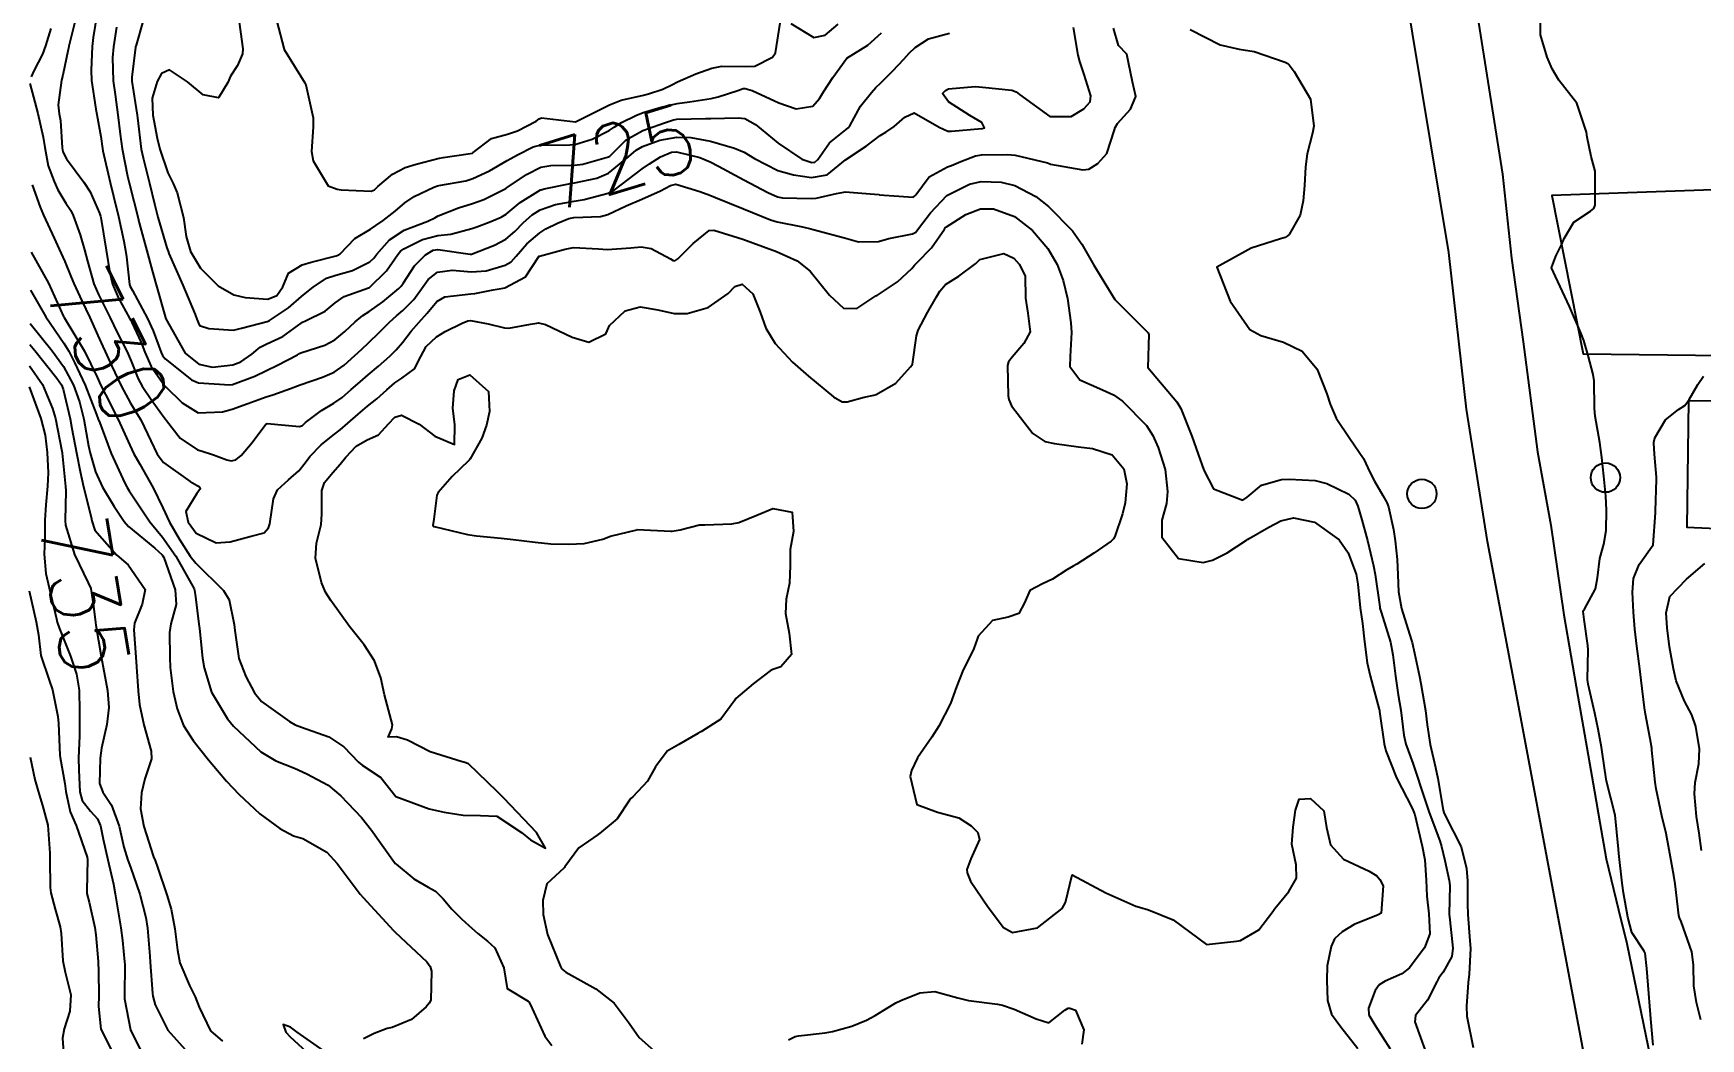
# Model space of a CAD drawing. Header units: metres. Extents: x 286371 to 293043, y 7462578 to 7466404.
# Drawn here: x 291645.5 to 291744, y 7463118.8 to 7463178.2 of the extents above; entities that cross this region are included whole.
import ezdxf
from ezdxf.enums import TextEntityAlignment as Align

# ---------------------------------------------------------------- set-up
doc = ezdxf.new("R2010")
doc.units = ezdxf.units.M
doc.header["$MEASUREMENT"] = 0
for name, color, linetype in [('Cotas', 45, 'Continuous'), ('Curvas de Nivel 1m', 11, 'Continuous'), ('Curvas de Nivel 5m', 15, 'Continuous'), ('Edificações', 30, 'Continuous'), ('Linha Férrea', 20, 'Continuous'), ('Postes', 20, 'Continuous')]:
    doc.layers.add(name, color=color, linetype=linetype)
doc.styles.add('Style-STANDARD', font='STANDARD.shx')

msp = doc.modelspace()

# ---------------------------------------------------------------- linework, layer by layer
at = {"layer": 'Curvas de Nivel 1m', "flags": 128}
for points, elevation in [([(291649.296, 7463179.369), (291649.063, 7463177.912), (291649.004, 7463177.373), (291648.952, 7463175.995), (291648.978, 7463175.373), (291649.231, 7463173.677), (291649.286, 7463173.368), (291649.515, 7463172.064), (291649.612, 7463171.363), (291649.635, 7463171.229), (291650.07, 7463169.356), (291650.273, 7463168.541), (291650.568, 7463167.348), (291650.882, 7463165.883), (291650.978, 7463165.341), (291651.03, 7463164.964), (291651.207, 7463163.338), (291651.251, 7463163.206), (291651.379, 7463162.973), (291652.281, 7463161.321), (291652.613, 7463160.589), (291653.075, 7463159.309), (291653.15, 7463159.136), (291653.317, 7463158.939), (291654.876, 7463157.697), (291655.288, 7463157.522), (291657.128, 7463157.406), (291657.287, 7463157.432), (291658.602, 7463157.917), (291659.3, 7463158.248), (291659.945, 7463158.564), (291661.121, 7463159.187), (291661.244, 7463159.256), (291661.316, 7463159.291), (291662.735, 7463159.751), (291663.328, 7463160.062), (291663.924, 7463160.557), (291664.53, 7463161.137), (291664.976, 7463161.504), (291665.353, 7463161.741), (291666.165, 7463162.309), (291667.114, 7463163.098), (291667.242, 7463163.231), (291667.379, 7463163.439), (291668.039, 7463164.44), (291668.679, 7463165.075), (291669.13, 7463165.349), (291669.409, 7463165.398), (291671.321, 7463165.12), (291671.405, 7463165.122), (291672.766, 7463165.662), (291673.419, 7463166.01), (291673.957, 7463166.466), (291674.468, 7463166.989), (291674.974, 7463167.448), (291675.445, 7463167.732), (291676.361, 7463168.05), (291677.454, 7463168.255), (291678.05, 7463168.341), (291679.461, 7463168.721), (291679.818, 7463168.907), (291681.483, 7463170.165), (291681.897, 7463170.459), (291682.55, 7463170.859), (291683.209, 7463171.138), (291683.499, 7463171.166), (291684.869, 7463170.824), (291685.49, 7463170.573), (291685.971, 7463170.323), (291687.475, 7463169.513), (291688.884, 7463168.763), (291689.46, 7463168.505), (291689.765, 7463168.444), (291691.459, 7463168.418), (291691.742, 7463168.438), (291692.955, 7463168.702), (291693.37, 7463168.792), (291693.466, 7463168.802), (291695.186, 7463168.669), (291695.464, 7463168.638), (291695.493, 7463168.635), (291697.462, 7463168.478), (291697.559, 7463168.537), (291697.623, 7463168.632), (291698.416, 7463169.685), (291699.489, 7463170.278), (291699.726, 7463170.365), (291700.286, 7463170.593), (291701.145, 7463170.934), (291701.5, 7463170.991), (291703.051, 7463171.001), (291703.5, 7463170.963), (291705.401, 7463170.516), (291705.494, 7463170.478), (291705.573, 7463170.433), (291707.488, 7463170.106), (291707.836, 7463170.132), (291708.37, 7463170.471), (291708.901, 7463171.065), (291709.346, 7463172.457), (291709.389, 7463172.594), (291709.53, 7463172.835), (291710.296, 7463173.69), (291710.621, 7463174.438), (291710.426, 7463175.296), (291710.182, 7463176.442), (291710.083, 7463176.937), (291709.599, 7463177.443), (291709.3, 7463178.459)], 727), ([(291657.624, 7463179.244), (291657.904, 7463177.24), (291657.89, 7463176.94), (291657.579, 7463176.258), (291657.181, 7463175.639), (291657.01, 7463175.253), (291656.459, 7463174.352), (291655.553, 7463174.531), (291654.643, 7463175.288), (291653.575, 7463176.012), (291653.092, 7463175.791), (291652.837, 7463175.315), (291652.542, 7463174.327), (291652.583, 7463173.319), (291652.848, 7463171.98), (291653.003, 7463171.312), (291653.483, 7463169.923), (291653.785, 7463169.3), (291654.018, 7463168.744), (291654.398, 7463167.29), (291654.548, 7463166.167), (291654.809, 7463165.284), (291655.399, 7463164.292), (291656.439, 7463163.259), (291657.376, 7463162.718), (291658.041, 7463162.564), (291659.369, 7463162.47), (291659.907, 7463162.673), (291660.265, 7463163.201), (291660.602, 7463163.991), (291661.404, 7463164.491), (291661.927, 7463164.654), (291663.412, 7463165.027), (291663.508, 7463165.057), (291663.641, 7463165.151), (291664.52, 7463166.046), (291665.436, 7463166.601), (291665.753, 7463166.805), (291666.178, 7463167.113), (291666.892, 7463167.664), (291667.46, 7463168.157), (291668.02, 7463168.529), (291669.176, 7463169.069), (291669.39, 7463169.151), (291669.476, 7463169.175), (291671.06, 7463169.461), (291671.482, 7463169.585), (291672.459, 7463170.046), (291673.497, 7463170.648), (291673.721, 7463170.78), (291674.121, 7463170.995), (291675.041, 7463171.452), (291675.513, 7463171.579), (291676.903, 7463171.557), (291677.507, 7463171.597), (291678.532, 7463171.911), (291679.525, 7463172.431), (291679.813, 7463172.616), (291680.255, 7463172.894), (291681.095, 7463173.318), (291681.536, 7463173.483), (291682.593, 7463173.808), (291683.542, 7463174.018), (291684.259, 7463174.118), (291685.547, 7463174.315), (291685.953, 7463174.404), (291687.118, 7463174.791), (291687.438, 7463174.904), (291687.556, 7463174.907), (291687.968, 7463174.778), (291689.544, 7463174.061), (291690.574, 7463173.703), (291691.541, 7463173.86), (291691.944, 7463174.322), (291692.182, 7463174.715), (291692.724, 7463175.55), (291693.56, 7463176.695), (291694.801, 7463177.471), (291695.607, 7463178.187)], 724), ([(291741.158, 7463118.422), (291741.01, 7463119.969), (291740.997, 7463120.238), (291740.853, 7463121.963), (291740.769, 7463122.946), (291740.677, 7463123.861), (291740.616, 7463123.968), (291739.899, 7463125.081), (291739.658, 7463125.982), (291739.41, 7463127.411), (291739.319, 7463127.987), (291739.125, 7463129.736), (291739.101, 7463129.991), (291738.904, 7463131.994), (291738.396, 7463134.003), (291738.292, 7463134.656), (291738.103, 7463136.007), (291737.903, 7463137.087), (291737.713, 7463138.014), (291737.309, 7463139.739), (291737.275, 7463140.021), (291737.314, 7463141.767), (291737.3, 7463142.021), (291737.087, 7463143.56), (291737.022, 7463144.026), (291737.035, 7463144.085), (291737.096, 7463144.164), (291737.757, 7463145.372), (291737.865, 7463146.013), (291737.996, 7463147.157), (291738.234, 7463148.008), (291738.373, 7463148.799), (291738.399, 7463150.006), (291738.364, 7463150.84), (291738.243, 7463152.009), (291738.128, 7463153.113), (291738.007, 7463154.013), (291737.728, 7463155.557), (291737.687, 7463156.018), (291737.674, 7463157.643), (291737.613, 7463158.02), (291737.321, 7463159.138), (291737.055, 7463160.029), (291736.887, 7463160.485), (291736.211, 7463162.042), (291735.39, 7463163.811), (291735.26, 7463164.056), (291735.146, 7463164.31), (291735.408, 7463165.004), (291735.753, 7463165.715), (291735.9, 7463166.047), (291736.474, 7463167.003), (291737.449, 7463167.668), (291737.657, 7463167.815), (291737.734, 7463168.02), (291737.721, 7463169.78), (291737.722, 7463170.021), (291737.502, 7463170.898), (291737.266, 7463172.028), (291737.224, 7463172.334), (291736.645, 7463174.038), (291735.574, 7463175.402), (291735.183, 7463176.06), (291734.902, 7463176.758), (291734.509, 7463178.071), (291734.509, 7463179.193)], 727), ([(291646.569, 7463178.451), (291646.248, 7463177.415), (291646.07, 7463176.934), (291645.572, 7463175.938), (291645.403, 7463175.591)], 729), ([(291648.026, 7463178.981), (291647.626, 7463177.394), (291647.621, 7463177.367), (291647.591, 7463177.201), (291647.277, 7463175.69), (291647.207, 7463175.4), (291647.007, 7463173.938), (291647.069, 7463173.401), (291647.13, 7463173.005), (291647.229, 7463171.4), (291647.273, 7463171.172), (291647.494, 7463170.75), (291648.509, 7463169.379), (291648.883, 7463168.793), (291649.447, 7463167.551), (291649.506, 7463167.364), (291649.521, 7463167.285), (291649.83, 7463165.358), (291650.053, 7463164.02), (291650.206, 7463163.358), (291650.555, 7463162.534), (291651.22, 7463161.337), (291651.269, 7463161.252), (291651.35, 7463161.088), (291651.903, 7463159.904), (291652.119, 7463159.329), (291652.484, 7463158.493), (291653.285, 7463157.362), (291653.343, 7463157.304), (291654.324, 7463156.347), (291655.261, 7463155.758), (291656.695, 7463155.82), (291657.265, 7463155.98), (291658.193, 7463156.307), (291659.276, 7463156.703), (291659.67, 7463156.817), (291660.708, 7463157.193), (291661.12, 7463157.354), (291661.287, 7463157.41), (291662.6, 7463157.86), (291663.299, 7463158.164), (291663.877, 7463158.575), (291664.516, 7463159.136), (291664.934, 7463159.516), (291665.325, 7463159.883), (291665.954, 7463160.496), (291666.561, 7463161.106), (291666.977, 7463161.473), (291667.354, 7463161.79), (291668.001, 7463162.448), (291668.455, 7463163.078), (291668.838, 7463163.617), (291669.389, 7463164.059), (291670.257, 7463164.186), (291671.39, 7463164.081), (291672.264, 7463164.148), (291673.396, 7463164.466), (291673.738, 7463164.66), (291674.032, 7463164.995), (291674.672, 7463165.729), (291675.425, 7463166.387), (291675.785, 7463166.612), (291676.469, 7463166.959), (291677.151, 7463167.236), (291677.439, 7463167.286), (291679.006, 7463167.355), (291679.442, 7463167.47), (291680.535, 7463167.977), (291681.456, 7463168.364), (291682.553, 7463168.858), (291683.145, 7463169.173), (291683.47, 7463169.25), (291684.873, 7463168.823), (291685.461, 7463168.598), (291685.804, 7463168.464), (291687.449, 7463167.789), (291689.052, 7463167.148), (291689.438, 7463167.034), (291690.933, 7463166.732), (291691.433, 7463166.622), (291691.573, 7463166.582), (291693.425, 7463166.081), (291694.245, 7463165.859), (291695.422, 7463165.865), (291696.031, 7463166.05), (291697.429, 7463166.315), (291697.634, 7463166.429), (291697.785, 7463166.629), (291698.502, 7463167.565), (291699.464, 7463168.585), (291699.493, 7463168.604), (291700.798, 7463169.261), (291701.477, 7463169.42), (291702.658, 7463169.375), (291703.474, 7463169.178), (291704.702, 7463168.526), (291705.455, 7463167.933), (291706.867, 7463166.493), (291707.423, 7463165.716), (291708.141, 7463164.473), (291709.374, 7463162.454), (291711.345, 7463160.472), (291711.369, 7463160.424), (291711.375, 7463160.393), (291711.314, 7463158.424), (291713.028, 7463156.398), (291713.268, 7463156.016), (291713.915, 7463154.384), (291714.296, 7463153.31), (291714.619, 7463152.373), (291715.198, 7463151.267), (291716.932, 7463150.594), (291717.191, 7463150.774), (291718.031, 7463151.493), (291719.207, 7463151.815), (291719.668, 7463151.837), (291721.206, 7463151.767), (291721.883, 7463151.585), (291723.195, 7463150.951), (291723.553, 7463150.601), (291723.726, 7463150.236), (291723.959, 7463149.446), (291724.29, 7463148.227), (291724.64, 7463146.713), (291724.733, 7463146.22), (291725.011, 7463144.3), (291725.027, 7463144.215), (291725.091, 7463143.994), (291725.642, 7463142.206), (291725.784, 7463141.472), (291725.933, 7463140.201), (291726.102, 7463139.114), (291726.254, 7463138.196), (291726.442, 7463136.733), (291726.554, 7463136.191), (291726.957, 7463135.065), (291727.267, 7463134.18), (291727.412, 7463133.7), (291727.929, 7463132.169), (291728.555, 7463130.485), (291728.661, 7463130.158), (291728.862, 7463129.335), (291729.117, 7463128.15), (291729.143, 7463127.847), (291729.119, 7463126.15), (291729.143, 7463125.816), (291729.329, 7463124.146), (291729.274, 7463123.649), (291728.763, 7463122.741), (291728.508, 7463122.408), (291728.375, 7463122.16), (291727.828, 7463121.078), (291727.126, 7463120.178), (291727.092, 7463119.806), (291727.68, 7463118.17)], 728), ([(291650.442, 7463178.522), (291650.263, 7463177.354), (291650.214, 7463176.725), (291650.257, 7463175.354), (291650.361, 7463174.543), (291650.532, 7463173.349), (291650.654, 7463172.211), (291650.772, 7463171.345), (291651.096, 7463169.724), (291651.185, 7463169.339), (291651.458, 7463168.244), (291651.697, 7463167.331), (291651.792, 7463166.976), (291652.238, 7463165.322), (291652.559, 7463164.154), (291652.78, 7463163.313), (291653.354, 7463161.304), (291654.501, 7463159.287), (291655.304, 7463158.623), (291656.106, 7463158.459), (291657.304, 7463158.592), (291657.786, 7463158.758), (291658.432, 7463159.228), (291658.918, 7463159.625), (291659.323, 7463159.819), (291660.26, 7463160.27), (291661.342, 7463161.058), (291661.421, 7463161.105), (291661.603, 7463161.181), (291662.769, 7463161.75), (291663.36, 7463162.245), (291663.885, 7463162.628), (291665.324, 7463163.125), (291665.362, 7463163.136), (291666.373, 7463164.131), (291667.052, 7463165.1), (291667.213, 7463165.292), (291667.411, 7463165.428), (291668.507, 7463165.994), (291669.421, 7463166.224), (291670.177, 7463166.299), (291671.428, 7463166.629), (291671.718, 7463166.742), (291672.443, 7463167.019), (291673.151, 7463167.298), (291673.441, 7463167.488), (291674.272, 7463168.172), (291675.463, 7463168.915), (291675.508, 7463168.929), (291675.694, 7463168.971), (291677.147, 7463169.273), (291677.47, 7463169.331), (291678.797, 7463169.602), (291679.479, 7463169.913), (291680.687, 7463170.891), (291681.114, 7463171.268), (291681.503, 7463171.481), (291682.525, 7463171.843), (291683.512, 7463172.035), (291684.337, 7463172.006), (291685.509, 7463171.79), (291686.922, 7463171.374), (291687.499, 7463171.143), (291688.109, 7463170.775), (291689.484, 7463170.058), (291690.416, 7463169.805), (291691.478, 7463169.651), (291692.386, 7463169.805), (291693.477, 7463170.695), (291694.689, 7463171.494), (291695.516, 7463172.12), (291695.85, 7463172.328), (291696.352, 7463172.652), (291696.974, 7463173.202), (291697.537, 7463173.469), (291699.001, 7463172.612), (291699.521, 7463172.389), (291699.738, 7463172.384), (291701.524, 7463172.543), (291701.552, 7463172.545), (291701.681, 7463172.572), (291701.529, 7463172.895), (291700.809, 7463173.312), (291699.547, 7463174.119), (291699.21, 7463174.61), (291699.376, 7463174.788), (291699.558, 7463174.884), (291701.126, 7463175.016), (291701.56, 7463174.976), (291703.303, 7463174.803), (291703.557, 7463174.71), (291703.74, 7463174.542), (291705.535, 7463173.259), (291706.788, 7463173.243), (291707.542, 7463173.699), (291707.91, 7463174.118), (291707.966, 7463174.478), (291707.573, 7463175.73), (291707.303, 7463176.489), (291707.209, 7463176.871), (291706.933, 7463178.495)], 726), ([(291659.894, 7463178.936), (291660.337, 7463177.203), (291661.565, 7463175.231), (291661.598, 7463175.184), (291661.625, 7463175.122), (291662.047, 7463173.177), (291662.06, 7463172.643), (291661.947, 7463171.178), (291662.045, 7463170.627), (291662.937, 7463169.162), (291663.471, 7463168.95), (291663.697, 7463168.924), (291665.47, 7463168.832), (291665.671, 7463168.922), (291665.873, 7463169.118), (291666.739, 7463169.852), (291667.491, 7463170.234), (291668.137, 7463170.442), (291669.5, 7463170.787), (291669.732, 7463170.829), (291671.195, 7463171.039), (291671.451, 7463171.089), (291671.505, 7463171.127), (291672.589, 7463171.947), (291673.522, 7463172.212), (291674.122, 7463172.399), (291675.208, 7463172.979), (291675.395, 7463173.118), (291675.537, 7463173.173), (291677.534, 7463172.944), (291679.549, 7463173.929), (291680.24, 7463174.205), (291681.557, 7463174.519), (291681.841, 7463174.587), (291682.687, 7463174.858), (291683.271, 7463175.138), (291683.563, 7463175.296), (291684.642, 7463175.759), (291685.58, 7463176.099), (291686.17, 7463176.218), (291687.575, 7463176.204), (291688.128, 7463176.224), (291689.174, 7463176.761), (291689.339, 7463177.008), (291689.624, 7463178.754)], 723), ([(291690.259, 7463178.745), (291691.602, 7463177.917), (291692.27, 7463178.049), (291693.048, 7463178.703)], 723), ([(291713.829, 7463178.381), (291715.601, 7463177.478), (291716.705, 7463177.231), (291717.596, 7463177.092), (291719.421, 7463176.463), (291719.585, 7463176.386), (291719.661, 7463176.293), (291719.961, 7463175.906), (291720.929, 7463174.274), (291721.116, 7463172.685), (291721.047, 7463172.272), (291720.735, 7463171.046), (291720.62, 7463170.278), (291720.574, 7463169.182), (291720.491, 7463168.279), (291720.311, 7463167.422), (291719.661, 7463166.291), (291719.544, 7463166.181), (291719.431, 7463166.116), (291719.156, 7463166.026), (291717.421, 7463165.469), (291715.404, 7463164.364), (291716.181, 7463162.352), (291717.341, 7463160.683), (291717.986, 7463160.325), (291719.329, 7463159.935), (291720.44, 7463159.401), (291721.305, 7463158.353), (291721.347, 7463158.264), (291721.891, 7463156.87), (291722.09, 7463156.258), (291722.448, 7463155.437), (291723.244, 7463154.234), (291724.057, 7463153.058), (291724.452, 7463152.22), (291724.707, 7463151.715), (291725.194, 7463150.879), (291725.436, 7463150.458), (291725.535, 7463150.207), (291725.824, 7463148.862), (291725.916, 7463148.199), (291726.031, 7463147.09), (291726.08, 7463146.2), (291726.127, 7463145.181), (291726.304, 7463144.196), (291726.875, 7463142.379), (291726.925, 7463142.187), (291727.055, 7463141.559), (291727.36, 7463140.18), (291727.44, 7463139.766), (291727.711, 7463138.174), (291727.819, 7463137.344), (291727.987, 7463136.169), (291728.298, 7463134.821), (291728.451, 7463134.162), (291728.757, 7463132.306), (291728.799, 7463132.156), (291728.901, 7463131.94), (291729.827, 7463130.14), (291730.128, 7463128.862), (291730.185, 7463128.134), (291730.199, 7463126.758), (291730.207, 7463126.134), (291730.339, 7463124.583), (291730.368, 7463124.131), (291730.285, 7463122.608), (291730.23, 7463122.132), (291730.132, 7463120.734), (291730.149, 7463120.133), (291730.534, 7463118.29)], 727), ([(291645.337, 7463175.205), (291645.548, 7463174.386), (291645.808, 7463173.42), (291646.118, 7463172.027), (291646.207, 7463171.42), (291646.417, 7463170.344), (291646.762, 7463169.409), (291646.988, 7463168.925), (291647.455, 7463168.135), (291647.741, 7463167.691), (291647.891, 7463167.396), (291648.302, 7463166.262), (291648.551, 7463165.382), (291648.734, 7463164.708), (291649.114, 7463163.378), (291649.375, 7463162.744), (291649.837, 7463161.841), (291650.065, 7463161.36), (291650.48, 7463160.49), (291651.079, 7463159.348), (291651.316, 7463158.806), (291651.722, 7463157.758), (291651.95, 7463157.331), (291652.492, 7463156.54), (291653.257, 7463155.481), (291653.333, 7463155.39), (291653.394, 7463155.312), (291654.201, 7463154.258), (291655.228, 7463153.579), (291655.451, 7463153.503), (291656.171, 7463153.266), (291656.95, 7463152.98), (291657.219, 7463152.914), (291657.487, 7463152.973), (291657.8, 7463153.236), (291658.449, 7463154.013), (291659.252, 7463155.089), (291659.343, 7463155.123), (291661.25, 7463154.941), (291661.418, 7463155.016), (291661.607, 7463155.179), (291662.538, 7463155.892), (291663.272, 7463156.321), (291663.761, 7463156.663), (291664.305, 7463157.139), (291664.829, 7463157.593), (291665.297, 7463157.995), (291665.906, 7463158.514), (291666.57, 7463159.106), (291666.949, 7463159.471), (291667.326, 7463159.914), (291667.843, 7463160.58), (291668.284, 7463161.08), (291668.784, 7463161.642), (291669.363, 7463162.318), (291669.828, 7463162.597), (291671.37, 7463162.78), (291671.596, 7463162.806), (291672.686, 7463163.015), (291673.27, 7463163.111), (291673.376, 7463163.135), (291674.596, 7463163.776), (291675.369, 7463164.975), (291675.383, 7463164.996), (291675.405, 7463165.009), (291676.937, 7463165.426), (291677.413, 7463165.514), (291678.905, 7463165.429), (291679.411, 7463165.402), (291680.807, 7463165.5), (291681.414, 7463165.555), (291682.007, 7463165.466), (291683.138, 7463164.85), (291683.302, 7463164.746), (291683.402, 7463164.724), (291683.573, 7463164.842), (291684.493, 7463165.753), (291685.43, 7463166.525), (291685.701, 7463166.539), (291687.423, 7463166.017), (291688.599, 7463165.584), (291689.412, 7463165.286), (291690.621, 7463164.736), (291691.395, 7463164.126), (291692.536, 7463162.707), (291693.363, 7463161.932), (291694.137, 7463161.908), (291695.263, 7463162.666), (291695.345, 7463162.695), (291695.375, 7463162.708), (291696.547, 7463163.486), (291697.399, 7463164.27), (291697.559, 7463164.475), (291697.709, 7463164.63), (291698.548, 7463165.487), (291699.318, 7463166.606), (291699.365, 7463166.676), (291699.436, 7463166.737), (291700.574, 7463167.461), (291701.453, 7463167.808), (291702.221, 7463167.794), (291703.446, 7463167.337), (291704.516, 7463166.528), (291705.418, 7463165.464), (291705.978, 7463164.506), (291706.32, 7463163.57), (291706.581, 7463162.496), (291706.775, 7463161.071), (291706.808, 7463160.492), (291706.731, 7463159.085), (291706.713, 7463158.493), (291707.302, 7463157.696), (291708.651, 7463157.106), (291709.29, 7463156.821), (291709.832, 7463156.446), (291711.253, 7463155.012), (291711.619, 7463154.419), (291711.932, 7463153.716), (291712.346, 7463152.407), (291712.485, 7463151.115), (291712.419, 7463150.406), (291712.156, 7463149.423), (291712.155, 7463148.409), (291713.135, 7463147.15), (291714.586, 7463146.919), (291715.134, 7463147.06), (291716.005, 7463147.488), (291717.153, 7463148.244), (291717.207, 7463148.28), (291717.302, 7463148.332), (291718.471, 7463149.009), (291719.17, 7463149.38), (291719.916, 7463149.55), (291721.169, 7463149.295), (291722.615, 7463148.253), (291723.143, 7463147.494), (291723.618, 7463146.237), (291723.718, 7463145.632), (291723.849, 7463144.233), (291723.99, 7463143.321), (291724.116, 7463142.229), (291724.27, 7463141.002), (291724.447, 7463140.223), (291724.985, 7463138.234), (291724.989, 7463138.215), (291725.003, 7463138.128), (291725.283, 7463136.21), (291725.378, 7463135.799), (291725.994, 7463134.199), (291726.918, 7463132.423), (291727.022, 7463132.183), (291727.077, 7463132.015), (291727.52, 7463130.175), (291727.669, 7463129.365), (291727.744, 7463128.171), (291727.784, 7463127.216), (291727.913, 7463126.168), (291727.966, 7463124.998), (291727.645, 7463124.172), (291727.276, 7463123.677), (291726.766, 7463122.994), (291726.322, 7463122.629), (291725.339, 7463122.206), (291724.98, 7463121.981), (291724.746, 7463121.654), (291724.348, 7463120.602), (291724.378, 7463120.22), (291724.715, 7463119.624), (291725.619, 7463118.201)], 729), ([(291645.411, 7463165.235), (291646.425, 7463163.419), (291647.313, 7463161.447), (291647.333, 7463161.405), (291647.354, 7463161.375), (291648.558, 7463159.386), (291649.301, 7463157.863), (291649.528, 7463157.371), (291649.804, 7463156.846), (291650.552, 7463155.355), (291651.232, 7463153.844), (291651.477, 7463153.341), (291651.819, 7463152.731), (291652.603, 7463151.323), (291653.176, 7463150.143), (291653.564, 7463149.308), (291654.138, 7463148.311), (291654.802, 7463147.289), (291655.128, 7463146.872), (291656.762, 7463145.26), (291657.096, 7463144.707), (291657.385, 7463143.25), (291657.423, 7463142.895), (291657.662, 7463141.245), (291658.076, 7463140.191), (291658.599, 7463139.231), (291659.006, 7463138.71), (291660.651, 7463137.537), (291660.986, 7463137.339), (291661.361, 7463137.189), (291662.976, 7463136.623), (291663.862, 7463136.041), (291664.734, 7463135.138), (291664.951, 7463134.96), (291666.054, 7463134.225), (291666.924, 7463133.094), (291668.91, 7463132.377), (291669.787, 7463132.171), (291670.898, 7463131.997), (291671.937, 7463131.981), (291672.898, 7463131.945), (291674.35, 7463130.982), (291674.878, 7463130.552), (291675.771, 7463130.061), (291675.24, 7463130.969), (291674.89, 7463131.361), (291673.312, 7463132.998), (291672.92, 7463133.408), (291671.222, 7463135.03), (291670.955, 7463135.127), (291670.843, 7463135.149), (291668.964, 7463135.742), (291667.623, 7463136.436), (291666.977, 7463136.624), (291666.484, 7463136.611), (291666.704, 7463137.099), (291666.742, 7463137.344), (291666.272, 7463139.106), (291666.039, 7463140.1), (291665.679, 7463141.115), (291665.058, 7463142.05), (291664.204, 7463143.137), (291663.097, 7463144.666), (291662.791, 7463145.159), (291662.539, 7463145.737), (291662.189, 7463147.169), (291662.253, 7463148.063), (291662.528, 7463149.164), (291662.574, 7463149.763), (291662.567, 7463151.164), (291662.73, 7463151.633), (291663.21, 7463152.225), (291663.647, 7463152.719), (291663.977, 7463153.143), (291664.589, 7463153.779), (291665.24, 7463154.156), (291665.912, 7463154.447), (291666.505, 7463155.106), (291666.867, 7463155.493), (291667.262, 7463155.616), (291668.318, 7463155.078), (291669.244, 7463154.379), (291670.389, 7463153.895), (291670.416, 7463155.047), (291670.288, 7463156.029), (291670.372, 7463157.048), (291670.615, 7463157.724), (291671.298, 7463157.99), (291672.401, 7463157.018), (291672.457, 7463155.825), (291672.28, 7463155.019), (291672.008, 7463154.257), (291671.327, 7463153.033), (291671.282, 7463152.975), (291671.222, 7463152.918), (291670.252, 7463152.005), (291669.441, 7463151.061), (291669.363, 7463150.89), (291669.17, 7463149.485), (291669.119, 7463149.11), (291669.134, 7463149.065), (291669.164, 7463149.047), (291669.187, 7463149.04), (291671.157, 7463148.58), (291671.696, 7463148.486), (291673.154, 7463148.354), (291673.869, 7463148.278), (291675.151, 7463148.114), (291676.089, 7463148.021), (291677.15, 7463148), (291678.044, 7463148.038), (291679.155, 7463148.301), (291679.6, 7463148.465), (291681.164, 7463148.856), (291681.188, 7463148.86), (291683.163, 7463148.766), (291683.247, 7463148.769), (291683.719, 7463148.846), (291684.853, 7463149.145), (291685.169, 7463149.15), (291686.764, 7463149.207), (291687.171, 7463149.286), (291688.249, 7463149.707), (291689.184, 7463150.114), (291690.332, 7463149.892), (291690.399, 7463148.746), (291690.201, 7463147.696), (291690.205, 7463146.748), (291690.172, 7463145.689), (291689.972, 7463144.751), (291689.935, 7463143.904), (291690.16, 7463142.748), (291690.296, 7463141.495), (291689.655, 7463140.755), (291689.188, 7463140.605), (291689.031, 7463140.528), (291688.034, 7463139.764), (291687.006, 7463138.893), (291686.964, 7463138.836), (291686.94, 7463138.795), (291686.117, 7463137.678), (291684.976, 7463136.933), (291684.901, 7463136.9), (291684.759, 7463136.828), (291683.633, 7463136.175), (291682.958, 7463135.772), (291682.259, 7463134.865), (291681.786, 7463134.017), (291680.917, 7463133.076), (291680.814, 7463132.988), (291680.732, 7463132.887), (291680.006, 7463131.789), (291678.959, 7463130.913), (291678.917, 7463130.881), (291678.883, 7463130.86), (291677.734, 7463130.069), (291676.916, 7463128.944), (291676.889, 7463128.908), (291676.853, 7463128.878), (291675.847, 7463127.952), (291675.614, 7463126.963), (291675.638, 7463126.136), (291675.879, 7463124.958), (291676.652, 7463123.06), (291676.716, 7463122.945), (291676.763, 7463122.893), (291676.965, 7463122.738), (291678.746, 7463121.739), (291679.824, 7463120.898), (291680.716, 7463119.712), (291681.287, 7463118.876), (291682.686, 7463117.628)], 731), ([(291645.377, 7463162.995), (291646.266, 7463161.421), (291647.331, 7463159.875), (291647.631, 7463159.4), (291647.974, 7463158.735), (291648.602, 7463157.385), (291649.26, 7463155.654), (291649.368, 7463155.373), (291649.451, 7463155.172), (291650.127, 7463153.361), (291650.945, 7463151.601), (291651.083, 7463151.346), (291651.191, 7463151.156), (291652.408, 7463149.326), (291653.151, 7463148.412), (291653.944, 7463147.302), (291655.025, 7463145.366), (291655.052, 7463145.285), (291655.098, 7463144.897), (291655.306, 7463143.281), (291655.337, 7463143.014), (291655.522, 7463141.277), (291655.61, 7463140.701), (291656.043, 7463139.269), (291656.991, 7463137.695), (291657.358, 7463137.249), (291658.962, 7463135.736), (291659.858, 7463135.211), (291660.948, 7463134.775), (291661.689, 7463134.437), (291662.933, 7463133.772), (291663.68, 7463133.153), (291664.905, 7463131.873), (291665.5, 7463131.125), (291666.856, 7463129.201), (291666.9, 7463129.149), (291666.957, 7463129.102), (291668.002, 7463128.242), (291668.834, 7463127.76), (291669.277, 7463127.512), (291669.72, 7463127.057), (291670.231, 7463126.462), (291670.807, 7463125.886), (291671.248, 7463125.483), (291671.777, 7463125.025), (291672.343, 7463124.569), (291672.781, 7463124.163), (291673.311, 7463122.996), (291673.513, 7463121.767), (291674.735, 7463121.011), (291674.784, 7463120.974), (291674.856, 7463120.849), (291675.729, 7463118.959), (291676.137, 7463118.397)], 732), ([(291645.348, 7463161.028), (291646.646, 7463159.415), (291647.31, 7463158.489), (291647.906, 7463157.395), (291648.265, 7463156.399), (291648.508, 7463155.386), (291648.8, 7463153.814), (291648.89, 7463153.379), (291649.207, 7463152.263), (291649.609, 7463151.368), (291650.311, 7463150.223), (291650.889, 7463149.349), (291651.16, 7463149.049), (291652.7, 7463147.761), (291653.135, 7463147.372), (291653.18, 7463147.314), (291653.231, 7463147.214), (291653.905, 7463145.302), (291653.962, 7463144.43), (291653.66, 7463143.306), (291653.578, 7463142.795), (291653.601, 7463141.306), (291653.618, 7463140.723), (291653.781, 7463139.303), (291654.022, 7463138.276), (291654.396, 7463137.293), (291654.971, 7463136.402), (291655.866, 7463135.271), (291656.935, 7463134.003), (291657.667, 7463133.243), (291658.907, 7463132.082), (291660.095, 7463131.206), (291660.888, 7463130.78), (291661.448, 7463130.621), (291662.867, 7463129.813), (291663.477, 7463129.155), (291664.827, 7463127.34), (291664.999, 7463127.132), (291666.795, 7463125.195), (291666.888, 7463125.103), (291668.768, 7463123.337), (291668.963, 7463123.071), (291669.033, 7463122.797), (291668.995, 7463121.071), (291668.908, 7463120.895), (291668.728, 7463120.69), (291667.856, 7463119.948), (291666.71, 7463119.472), (291666.418, 7463119.399), (291665.654, 7463119.12), (291665.027, 7463118.802)], 733), ([(291645.329, 7463159.783), (291645.622, 7463159.43), (291646.916, 7463157.794), (291647.19, 7463157.406), (291647.29, 7463157.158), (291647.703, 7463155.398), (291647.812, 7463154.837), (291648.088, 7463153.391), (291648.303, 7463152.293), (291648.493, 7463151.385), (291648.942, 7463149.603), (291648.993, 7463149.377), (291649.156, 7463148.836), (291650.469, 7463147.354), (291651.126, 7463146.788), (291652.132, 7463145.329), (291651.958, 7463144.465), (291651.502, 7463143.338), (291651.469, 7463142.938), (291651.583, 7463141.336), (291651.62, 7463140.751), (291651.715, 7463139.334), (291651.805, 7463138.53), (291652.056, 7463137.328), (291652.499, 7463135.783), (291652.513, 7463135.321), (291652.123, 7463134.14), (291651.92, 7463133.33), (291651.861, 7463132.379), (291652.061, 7463131.327), (291652.638, 7463129.547), (291652.721, 7463129.317), (291652.858, 7463128.93), (291653.419, 7463127.306), (291653.664, 7463126.459), (291653.896, 7463125.298), (291654.036, 7463124.038), (291654.186, 7463123.293), (291654.744, 7463121.949), (291655.083, 7463121.279), (291655.326, 7463120.675), (291655.997, 7463119.265), (291656.695, 7463118.659)], 734), ([(291743.974, 7463119.916), (291743.715, 7463120.945), (291743.549, 7463121.923), (291743.529, 7463123.167), (291743.433, 7463123.925), (291742.811, 7463125.716), (291742.716, 7463125.936), (291742.672, 7463126.081), (291742.449, 7463127.94), (291742.363, 7463128.43), (291742.099, 7463129.946), (291741.915, 7463130.923), (291741.668, 7463131.953), (291741.326, 7463133.561), (291741.265, 7463133.959), (291741.08, 7463135.845), (291741.066, 7463135.963), (291740.972, 7463136.504), (291740.695, 7463137.969), (291740.642, 7463138.329), (291740.447, 7463139.973), (291740.365, 7463140.647), (291740.184, 7463141.978), (291740.074, 7463142.985), (291739.984, 7463143.981), (291739.924, 7463145.17), (291739.997, 7463145.981), (291740.317, 7463146.796), (291741.154, 7463147.964), (291741.29, 7463149.855), (291741.296, 7463149.963), (291741.347, 7463151.828), (291741.347, 7463151.962), (291741.234, 7463153.313), (291741.182, 7463153.965), (291741.183, 7463154.027), (291741.249, 7463154.27), (291741.882, 7463155.338), (291742.645, 7463155.944), (291743.03, 7463156.185), (291743.283, 7463156.544), (291743.793, 7463157.43), (291744.125, 7463157.922)], 728), ([(291645.292, 7463157.284), (291645.987, 7463155.424), (291646.224, 7463154.44), (291646.353, 7463153.418), (291646.407, 7463152.22), (291646.373, 7463151.417), (291646.27, 7463150.325), (291646.219, 7463149.419), (291646.21, 7463148.357), (291646.173, 7463147.419), (291646.271, 7463146.263), (291646.467, 7463145.414), (291646.896, 7463143.588), (291646.941, 7463143.406), (291647.069, 7463143.052), (291647.737, 7463141.394), (291648.088, 7463140.328), (291648.249, 7463139.386), (291648.254, 7463138.126), (291648.26, 7463137.385), (291648.251, 7463136.663), (291648.2, 7463135.386), (291648.223, 7463134.665), (291648.284, 7463133.384), (291648.41, 7463132.875), (291648.907, 7463132.236), (291649.319, 7463131.787), (291649.495, 7463131.365), (291649.654, 7463130.592), (291649.941, 7463129.358), (291650.272, 7463127.924), (291650.374, 7463127.351), (291650.688, 7463125.464), (291650.706, 7463125.346), (291650.793, 7463124.594), (291650.922, 7463123.342), (291650.93, 7463123.183), (291650.91, 7463121.342), (291650.92, 7463121.153), (291651.277, 7463119.336), (291651.848, 7463118.166)], 736), ([(291744.011, 7463129.917), (291743.867, 7463130.942), (291743.714, 7463131.922), (291743.592, 7463133.257), (291743.631, 7463133.924), (291743.847, 7463135.025), (291743.897, 7463135.92), (291743.667, 7463137.241), (291743.426, 7463137.928), (291743.006, 7463138.725), (291742.511, 7463139.942), (291742.343, 7463140.64), (291742.115, 7463141.949), (291741.971, 7463143.06), (291741.923, 7463143.952), (291742.145, 7463144.912), (291743.124, 7463145.934), (291744.204, 7463146.853)], 729), ([(291645.295, 7463145.238), (291645.703, 7463143.425), (291645.832, 7463142.654), (291645.971, 7463141.421), (291646.463, 7463139.973), (291646.67, 7463139.41), (291646.99, 7463137.818), (291647.026, 7463137.404), (291647.095, 7463135.541), (291647.111, 7463135.402), (291647.397, 7463133.864), (291647.453, 7463133.397), (291647.716, 7463132.202), (291648.06, 7463131.387), (291648.716, 7463129.527), (291648.738, 7463129.376), (291648.688, 7463127.525), (291648.701, 7463127.376), (291648.827, 7463126.871), (291649.165, 7463125.369), (291649.228, 7463124.937), (291649.353, 7463123.366), (291649.373, 7463122.754), (291649.411, 7463121.364), (291649.384, 7463120.705), (291649.512, 7463119.362), (291650.382, 7463117.646)], 737), ([(291645.34, 7463135.429), (291645.616, 7463134.106), (291645.815, 7463133.421), (291646.075, 7463132.58), (291646.383, 7463131.412), (291646.513, 7463129.766), (291646.518, 7463129.41), (291646.523, 7463127.725), (291646.561, 7463127.409), (291646.82, 7463126.445), (291647.115, 7463125.4), (291647.175, 7463125.022), (291647.272, 7463123.397), (291647.413, 7463122.742), (291647.756, 7463121.389), (291647.69, 7463120.425), (291647.346, 7463119.395), (291647.263, 7463118.828), (291647.349, 7463117.394)], 738), ([(291690.116, 7463118.743), (291690.514, 7463118.93), (291690.708, 7463118.978), (291692.273, 7463119.149), (291692.712, 7463119.223), (291693.855, 7463119.549), (291694.723, 7463119.905), (291695.223, 7463120.17), (291695.992, 7463120.656), (291696.457, 7463120.93), (291696.74, 7463121.066), (291697.869, 7463121.506), (291698.749, 7463121.584), (291700.113, 7463121.225), (291700.741, 7463121.057), (291702.457, 7463120.84), (291702.737, 7463120.78), (291703.428, 7463120.544), (291704.723, 7463119.975), (291705.483, 7463119.749), (291706.423, 7463120.499), (291706.612, 7463120.61), (291706.726, 7463120.612), (291707.052, 7463120.488), (291707.554, 7463119.325), (291707.419, 7463118.48)], 731), ([(291662.688, 7463118.083), (291661.113, 7463119.188), (291660.708, 7463119.483), (291660.275, 7463119.636), (291660.444, 7463119.198), (291660.7, 7463118.912), (291662.613, 7463117.165)], 733)]:
    msp.add_lwpolyline(points, dxfattribs=dict(at, elevation=elevation))
at = {"layer": 'Curvas de Nivel 5m', "flags": 128}
for points, elevation in [([(291652.02, 7463178.927), (291651.596, 7463177.461), (291651.57, 7463177.359), (291651.57, 7463177.335), (291651.341, 7463175.564), (291651.346, 7463175.338), (291651.545, 7463174.077), (291651.667, 7463173.332), (291651.684, 7463173.179), (291651.906, 7463171.328), (291652.01, 7463170.814), (291652.386, 7463169.321), (291652.68, 7463168.092), (291652.884, 7463167.313), (291653.417, 7463165.494), (291653.488, 7463165.303), (291653.543, 7463165.171), (291654.367, 7463163.29), (291655.083, 7463161.554), (291655.182, 7463161.277), (291655.347, 7463160.905), (291655.885, 7463160.725), (291657.342, 7463160.631), (291657.831, 7463160.75), (291659.343, 7463161.139), (291659.395, 7463161.162), (291659.484, 7463161.212), (291660.593, 7463161.962), (291661.373, 7463162.62), (291661.68, 7463162.878), (291662.049, 7463163.174), (291662.843, 7463163.704), (291663.389, 7463163.888), (291664.371, 7463164.163), (291665.405, 7463164.678), (291665.642, 7463164.888), (291665.812, 7463165.118), (291666.557, 7463165.972), (291667.433, 7463166.53), (291667.829, 7463166.696), (291668.824, 7463167.074), (291669.236, 7463167.27), (291669.44, 7463167.38), (291670.63, 7463167.867), (291671.456, 7463168.109), (291672.132, 7463168.353), (291673.436, 7463169.005), (291673.453, 7463169.016), (291674.645, 7463169.822), (291675.49, 7463170.25), (291676.091, 7463170.366), (291677.486, 7463170.377), (291677.979, 7463170.445), (291679.493, 7463170.865), (291679.563, 7463170.913), (291680.532, 7463171.87), (291681.517, 7463172.432), (291681.841, 7463172.548), (291682.731, 7463172.856), (291683.316, 7463173.06), (291683.528, 7463173.095), (291685.214, 7463173.134), (291685.529, 7463173.139), (291687.147, 7463173.173), (291687.529, 7463173.126), (291688.16, 7463172.775), (291689.508, 7463171.674), (291690.905, 7463170.733), (291691.491, 7463170.527), (291691.667, 7463170.546), (291691.842, 7463170.719), (291692.528, 7463171.689), (291693.521, 7463172.492), (291693.638, 7463172.577), (291693.729, 7463172.691), (291694.368, 7463173.856), (291695.005, 7463174.673), (291695.272, 7463174.955), (291695.563, 7463175.238), (291696.274, 7463175.954), (291696.924, 7463176.644), (291697.243, 7463176.986), (291697.595, 7463177.331), (291698.384, 7463177.841), (291699.608, 7463178.176)], 725), ([(291645.471, 7463169.215), (291645.933, 7463167.906), (291646.141, 7463167.424), (291646.772, 7463166.066), (291647.067, 7463165.41), (291647.403, 7463164.695), (291647.764, 7463163.772), (291647.916, 7463163.396), (291648.395, 7463162.363), (291648.862, 7463161.382), (291649.338, 7463160.328), (291649.629, 7463159.669), (291649.768, 7463159.368), (291650.17, 7463158.503), (291650.727, 7463157.353), (291651.274, 7463156.334), (291651.648, 7463155.725), (291651.873, 7463155.335), (291652.462, 7463154.099), (291652.841, 7463153.32), (291653.217, 7463152.831), (291654.794, 7463151.697), (291655.197, 7463151.466), (291655.315, 7463151.401), (291655.408, 7463151.28), (291655.19, 7463150.985), (291654.531, 7463149.937), (291654.675, 7463149.292), (291655.155, 7463148.656), (291656.332, 7463148.081), (291657.147, 7463148.146), (291658.392, 7463148.469), (291659.156, 7463148.666), (291659.412, 7463148.959), (291659.495, 7463149.209), (291659.72, 7463150.672), (291659.955, 7463151.203), (291660.59, 7463151.807), (291661.211, 7463152.331), (291661.59, 7463152.808), (291661.854, 7463153.175), (291662.53, 7463153.87), (291663.243, 7463154.439), (291663.643, 7463154.753), (291664.09, 7463155.142), (291664.712, 7463155.683), (291665.269, 7463156.145), (291665.809, 7463156.584), (291666.401, 7463157.108), (291666.868, 7463157.523), (291667.295, 7463157.811), (291668.032, 7463158.354), (291668.409, 7463159.078), (291668.732, 7463159.664), (291669.332, 7463160.249), (291669.841, 7463160.552), (291670.848, 7463161.042), (291671.191, 7463161.192), (291671.347, 7463161.203), (291672.386, 7463161.019), (291673.341, 7463160.776), (291673.597, 7463160.744), (291674.89, 7463160.981), (291675.264, 7463161.057), (291675.345, 7463161.063), (291675.777, 7463160.968), (291677.333, 7463160.222), (291678.335, 7463159.923), (291679.337, 7463160.425), (291679.485, 7463160.769), (291679.554, 7463160.911), (291680.472, 7463161.783), (291681.361, 7463162.005), (291682.391, 7463161.836), (291683.356, 7463161.627), (291684.127, 7463161.61), (291685.361, 7463161.975), (291686.541, 7463162.797), (291686.953, 7463163.218), (291687.383, 7463163.355), (291688.015, 7463162.775), (291688.437, 7463161.69), (291688.771, 7463160.763), (291689.33, 7463159.839), (291690.349, 7463158.739), (291691.302, 7463157.919), (291692.763, 7463156.702), (291693.28, 7463156.399), (291693.573, 7463156.397), (291694.588, 7463156.675), (291695.155, 7463156.798), (291695.287, 7463156.839), (291696.438, 7463157.506), (291697.312, 7463158.464), (291697.386, 7463158.561), (291697.424, 7463158.633), (291697.667, 7463160.302), (291697.767, 7463160.628), (291698.311, 7463161.669), (291698.856, 7463162.612), (291699.051, 7463162.937), (291699.385, 7463163.326), (291700.163, 7463163.822), (291701.173, 7463164.578), (291701.287, 7463164.695), (291701.407, 7463164.803), (291702.814, 7463165.152), (291703.409, 7463164.88), (291703.73, 7463164.54), (291704.083, 7463163.845), (291704.111, 7463162.533), (291704.247, 7463161.645), (291704.378, 7463160.529), (291704.013, 7463159.855), (291703.322, 7463159.049), (291703.107, 7463158.757), (291703.047, 7463158.548), (291703.074, 7463156.761), (291703.109, 7463156.547), (291703.279, 7463156.176), (291704.544, 7463154.525), (291705.245, 7463154.071), (291705.807, 7463153.941), (291707.233, 7463153.744), (291708.062, 7463153.641), (291709.226, 7463153.279), (291709.912, 7463152.444), (291710.082, 7463151.56), (291709.985, 7463150.442), (291709.825, 7463149.794), (291709.369, 7463148.451), (291709.291, 7463148.313), (291709.15, 7463148.185), (291708.133, 7463147.476), (291707.129, 7463146.828), (291706.908, 7463146.707), (291706.535, 7463146.493), (291705.692, 7463145.93), (291705.111, 7463145.667), (291704.363, 7463145.268), (291704.042, 7463144.53), (291703.714, 7463143.906), (291703.081, 7463143.686), (291702.148, 7463143.488), (291701.314, 7463142.571), (291701.247, 7463142.386), (291701.053, 7463141.836), (291700.634, 7463140.987), (291700.426, 7463140.584), (291700.029, 7463139.579), (291699.671, 7463138.594), (291698.984, 7463137.253), (291698.564, 7463136.613), (291697.721, 7463135.395), (291697.366, 7463134.638), (291697.295, 7463134.283), (291697.695, 7463132.633), (291698.907, 7463132.172), (291700.16, 7463131.846), (291700.896, 7463131.379), (291701.295, 7463130.981), (291701.386, 7463130.574), (291700.867, 7463129.419), (291700.647, 7463128.798), (291700.649, 7463128.588), (291700.847, 7463128.113), (291701.897, 7463126.568), (291702.806, 7463125.369), (291703.326, 7463125.068), (291704.807, 7463125.355), (291706.264, 7463126.493), (291706.467, 7463126.852), (291706.854, 7463128.484), (291708.838, 7463127.413), (291710.621, 7463126.633), (291710.826, 7463126.561), (291711.367, 7463126.416), (291712.815, 7463125.821), (291714.784, 7463124.364), (291716.565, 7463124.561), (291716.788, 7463124.611), (291717.883, 7463125.233), (291718.706, 7463126.306), (291718.744, 7463126.377), (291718.818, 7463126.492), (291719.638, 7463127.493), (291720.103, 7463128.286), (291720.075, 7463129.071), (291719.816, 7463130.29), (291719.904, 7463131.284), (291720.032, 7463132.288), (291720.258, 7463132.951), (291720.925, 7463132.993), (291721.714, 7463132.262), (291721.876, 7463131.283), (291722.107, 7463130.256), (291722.867, 7463129.396), (291724.379, 7463128.696), (291724.847, 7463128.413), (291725.022, 7463128.212), (291725.208, 7463127.839), (291725.087, 7463126.21), (291724.911, 7463126.115), (291724.812, 7463126.086), (291723.497, 7463125.541), (291722.797, 7463125.117), (291722.341, 7463124.701), (291722.153, 7463124.254), (291721.917, 7463123.106), (291721.885, 7463122.257), (291721.93, 7463121.063), (291722.174, 7463120.253), (291722.713, 7463119.497), (291723.726, 7463118.229)], 730), ([(291645.311, 7463158.536), (291646.073, 7463157.423), (291646.673, 7463156.014), (291646.84, 7463155.411), (291647.226, 7463153.499), (291647.24, 7463153.404), (291647.246, 7463153.382), (291647.43, 7463151.401), (291647.447, 7463151.144), (291647.407, 7463149.401), (291647.431, 7463149.129), (291647.964, 7463147.392), (291648.774, 7463145.714), (291648.927, 7463145.377), (291649.089, 7463144.339), (291649.209, 7463143.372), (291649.229, 7463143.215), (291649.542, 7463141.367), (291649.651, 7463140.749), (291649.911, 7463139.361), (291649.999, 7463138.359), (291649.877, 7463137.361), (291649.557, 7463135.96), (291649.484, 7463135.366), (291649.442, 7463133.877), (291649.645, 7463133.364), (291650.147, 7463132.59), (291650.596, 7463131.349), (291650.876, 7463130.114), (291651.109, 7463129.341), (291651.264, 7463128.933), (291651.829, 7463127.33), (291652.174, 7463125.964), (291652.271, 7463125.322), (291652.412, 7463123.679), (291652.439, 7463123.319), (291652.579, 7463121.475), (291652.597, 7463121.316), (291652.726, 7463120.802), (291653.466, 7463119.303), (291654.684, 7463117.973)], 735)]:
    msp.add_lwpolyline(points, dxfattribs=dict(at, elevation=elevation))
at = {"layer": 'Edificações'}
for points in [[(291748.032, 7463169.041), (291735.168, 7463168.578), (291737.021, 7463159.241), (291745.306, 7463159.138)], [(291745.272, 7463156.444), (291743.235, 7463156.469), (291743.142, 7463149), (291747.998, 7463148.791)]]:
    msp.add_lwpolyline(points, dxfattribs=at)
at = {"layer": 'Linha Férrea'}
for points in [[(291728.067, 7463196.361), (291732.267, 7463169.851), (291732.784, 7463164.891), (291733.477, 7463159.953), (291734.331, 7463153.447), (291735.105, 7463149.13), (291735.87, 7463143.82), (291736.703, 7463139.025), (291737.015, 7463137.229), (291737.68, 7463133.402), (291737.999, 7463131.564), (291738.371, 7463129.423), (291739.109, 7463126.405), (291739.591, 7463124.428), (291741.261, 7463116.289), (291743.426, 7463107.206), (291745.253, 7463098.552), (291748.216, 7463085.487), (291757.336, 7463058.113)], [(291845.522, 7462910.96), (291838.97, 7462917.129), (291830.243, 7462926.763), (291820.098, 7462938.522), (291812.381, 7462948.672), (291802.611, 7462962.556), (291791.733, 7462978.508), (291784.563, 7462990.827), (291778.245, 7463001.757), (291765.637, 7463027.263), (291756.128, 7463049.885), (291751.088, 7463063.958), (291747.089, 7463076.127), (291744.699, 7463085.042), (291740.098, 7463103.282), (291738.527, 7463110.091), (291735.723, 7463125.039), (291732.933, 7463139.95), (291731.377, 7463148.164), (291730.128, 7463155.972), (291729.099, 7463165.211), (291725.358, 7463187.804)]]:
    msp.add_lwpolyline(points, dxfattribs=at)
at = {"layer": 'Postes'}
for centre in [(291738.334, 7463151.928), (291727.503, 7463150.971)]:
    msp.add_circle(centre, 0.866, dxfattribs=at)

# ---------------------------------------------------------------- texts
at = {"layer": 'Cotas', "style": 'Style-STANDARD'}
for s, rotation, p in [('725', 17.03925, (291680.028, 7463170.868, 725)), ('730', 296.499, (291649.945, 7463159.758, 730)), ('735', 279.27658, (291648.572, 7463145.024, 735))]:
    msp.add_text(s, height=4, rotation=rotation, dxfattribs=at).set_placement(p, align=Align.MIDDLE_CENTER)

doc.saveas('drawing.dxf')
